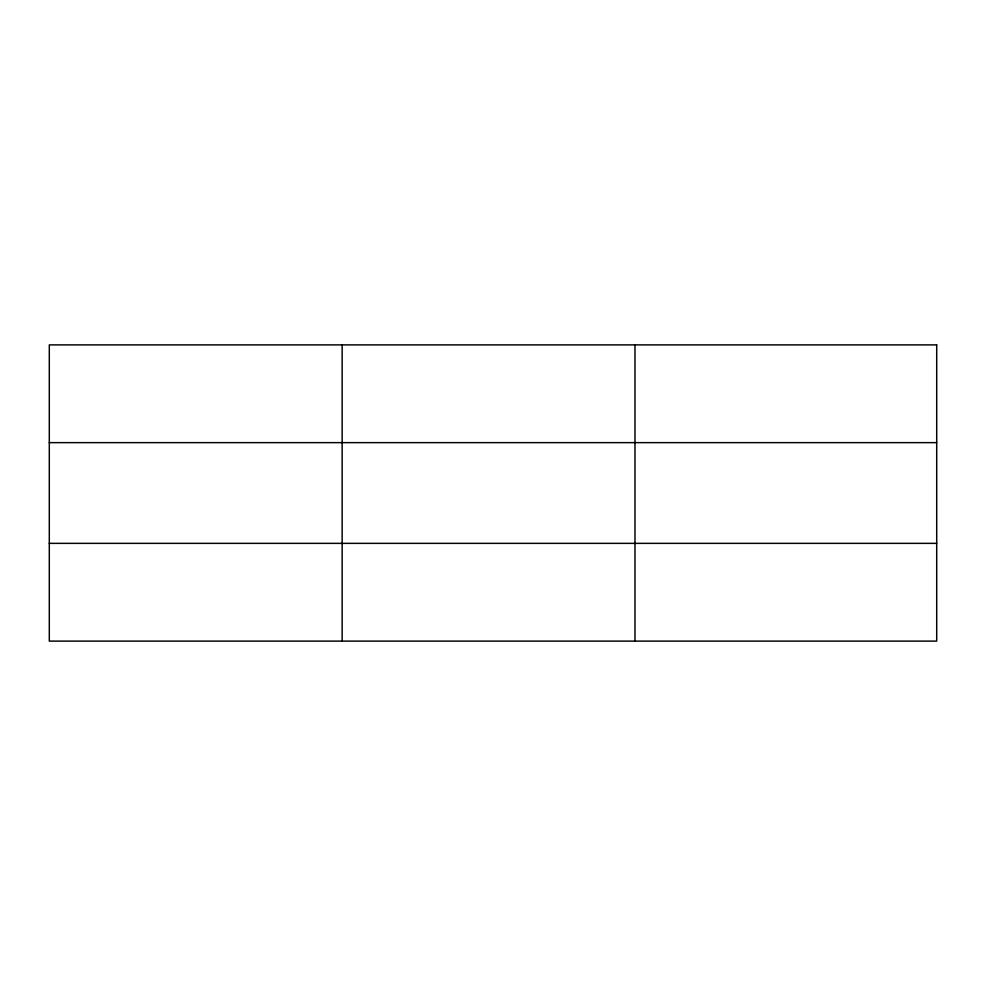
<?xml version="1.0" encoding="UTF-8"?>
<svg xmlns="http://www.w3.org/2000/svg" width="986" height="986" viewBox="0 0 986 986"><rect width="100%" height="100%" fill="white"/><g stroke="black" fill="none" stroke-linecap="round" stroke-linejoin="round"><path stroke-width="1.48" d="M342.142 641.11L342.142 344.89M634.984 641.11L634.984 344.89M49.3 442.64L936.7 442.64M49.3 543.36L936.7 543.36M936.7 344.89L936.7 641.11L49.3 641.11L49.3 344.89L936.7 344.89"/></g></svg>
